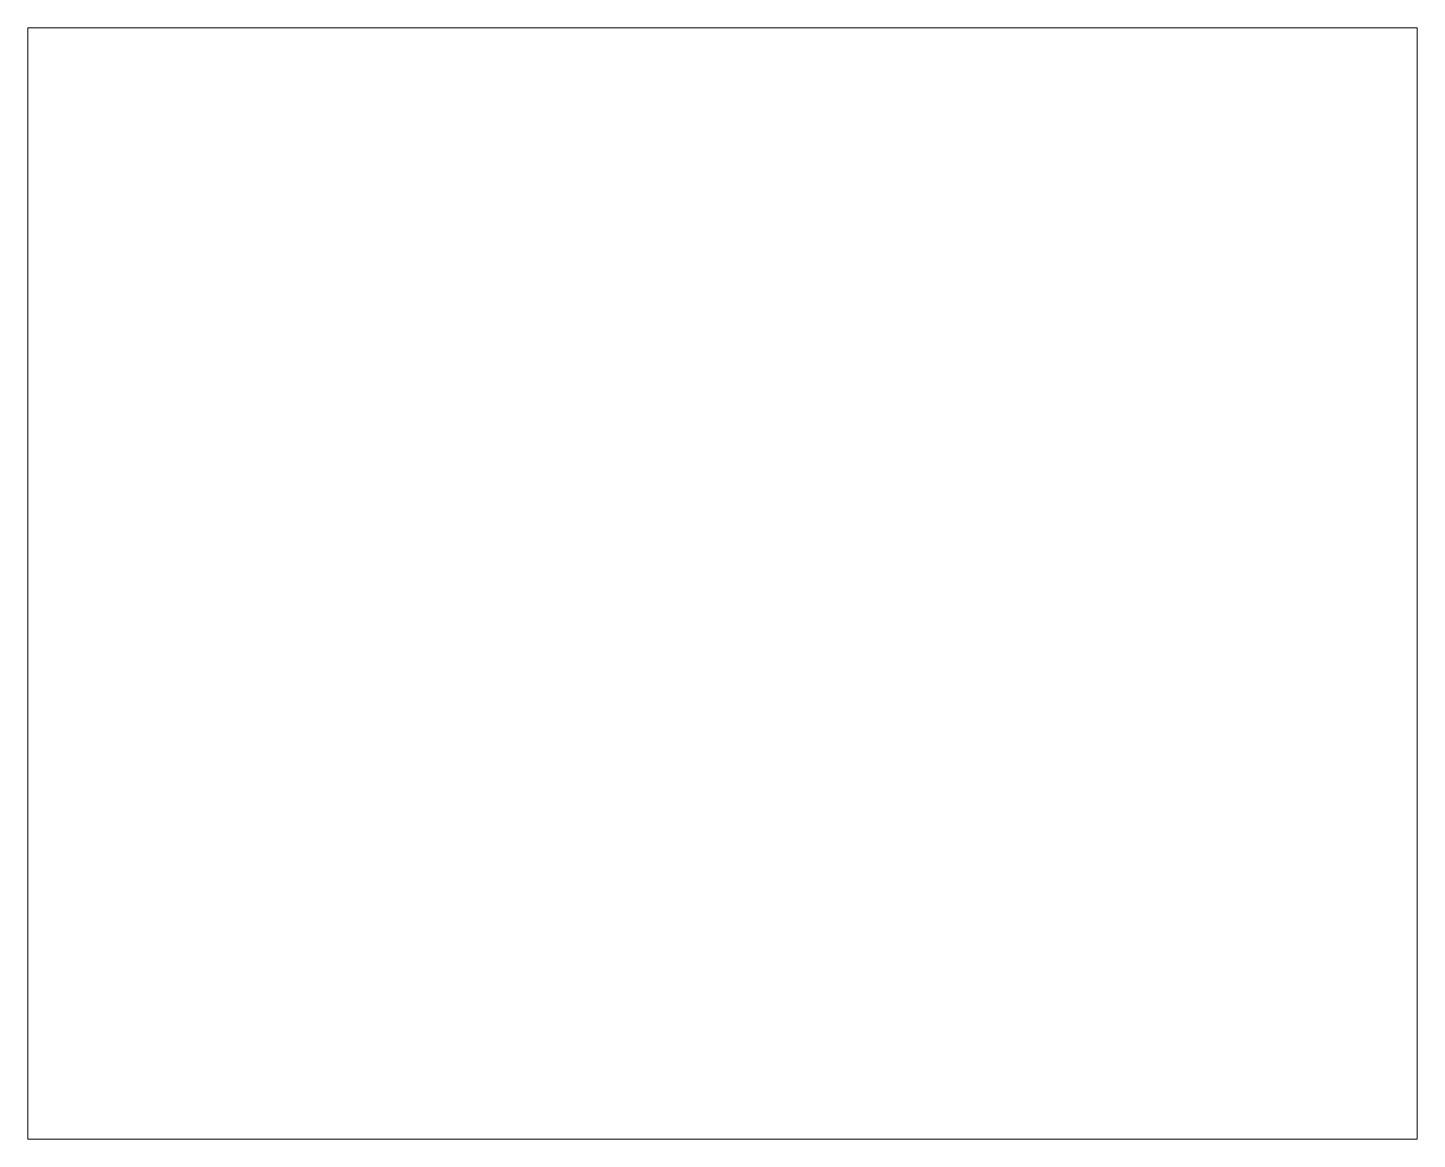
# Model space of a CAD drawing. Header units: millimetres. Extents: x 0 to 5000, y 0 to 4000.
import ezdxf

# ---------------------------------------------------------------- set-up
doc = ezdxf.new("R2010")
doc.units = ezdxf.units.MM
doc.header["$LTSCALE"] = 50
doc.layers.add('None', color=7, linetype='Continuous', lineweight=5)

msp = doc.modelspace()

# ---------------------------------------------------------------- wipeouts: each hides what was drawn before it
at = {"color": 255, "linetype": 'Continuous', "lineweight": 5, "transparency": 33554687}
msp.add_wipeout([(0, 4000), (5000, 4000), (5000, 0), (0, 0)], dxfattribs=at).dxf.layer = 'None'

# ---------------------------------------------------------------- next in the draw order: linework, layer by layer
at = {"layer": 'None', "color": 7, "linetype": 'Continuous', "lineweight": 5, "transparency": 33554687, "flags": 128}
msp.add_lwpolyline([(0, 4000), (5000, 4000), (5000, 0), (0, 0)], close=True, dxfattribs=at)

doc.saveas('drawing.dxf')
